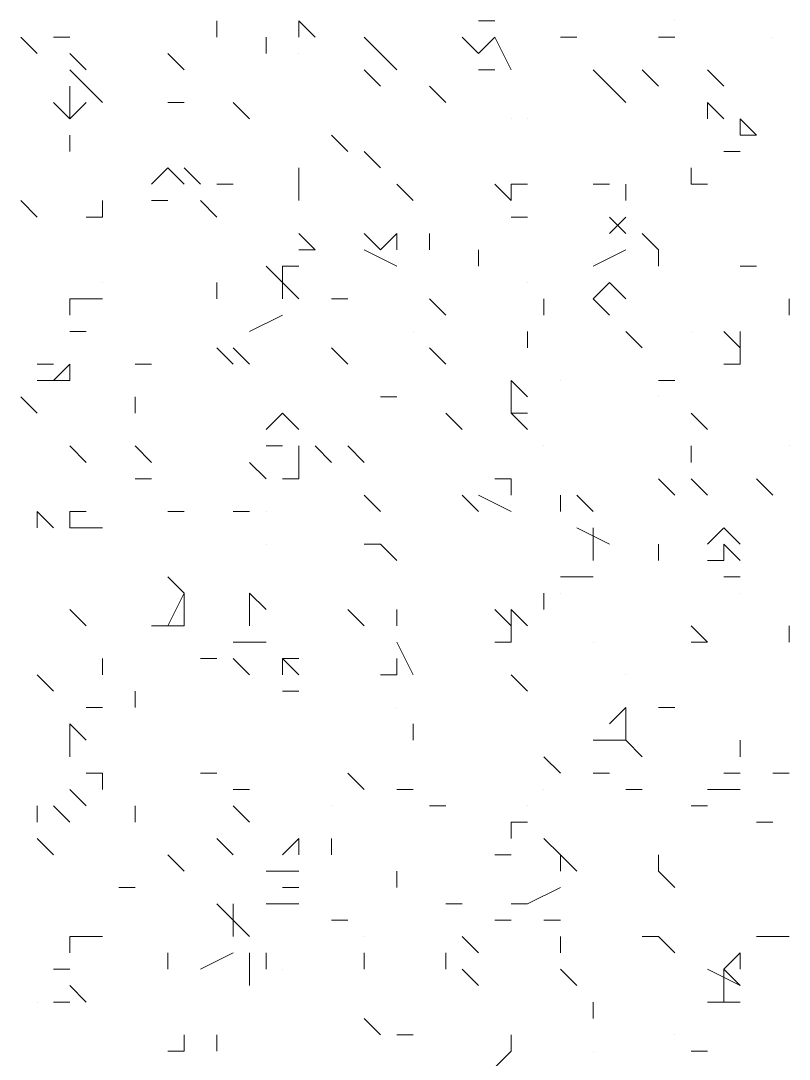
# Model space of a CAD drawing. Header units: millimetres. Extents: x 2928 to 3112, y 1220 to 1280.
# Drawn here: x 3000.8588 to 3001.0155, y 1263.2689 to 1263.4806 of the extents above; entities that cross this region are included whole.
import ezdxf

# ---------------------------------------------------------------- set-up
doc = ezdxf.new("R2010")
doc.units = ezdxf.units.MM

msp = doc.modelspace()

# ---------------------------------------------------------------- linework, layer by layer
at = {"color": 92, "linetype": 'Continuous', "lineweight": 5, "true_color": 0x00b800}
for points in [[(3000.89884, 1263.47727), (3000.89884, 1263.48061), (3000.89884, 1263.48061)], [(3000.9155, 1263.48061), (3000.91884, 1263.47727), (3000.91884, 1263.47727)], [(3000.9155, 1263.48061), (3000.9155, 1263.47727), (3000.9155, 1263.47727)], [(3000.9555, 1263.48061), (3000.95217, 1263.48061), (3000.95217, 1263.48061)], [(3000.86217, 1263.47394), (3000.85883, 1263.47727), (3000.85883, 1263.47727)], [(3000.86883, 1263.47727), (3000.8655, 1263.47727), (3000.8655, 1263.47727)], [(3000.90884, 1263.47394), (3000.90884, 1263.47727), (3000.90884, 1263.47727)], [(3000.93217, 1263.47394), (3000.92884, 1263.47727), (3000.92884, 1263.47727)], [(3000.95217, 1263.47394), (3000.94884, 1263.47727), (3000.94884, 1263.47727)], [(3000.9555, 1263.47727), (3000.95217, 1263.47394), (3000.95217, 1263.47394)], [(3000.9555, 1263.47727), (3000.95884, 1263.47061), (3000.95884, 1263.47061)], [(3000.97217, 1263.47727), (3000.96884, 1263.47727), (3000.96884, 1263.47727)], [(3000.99217, 1263.47727), (3000.98884, 1263.47727), (3000.98884, 1263.47727)], [(3000.87217, 1263.47061), (3000.86883, 1263.47394), (3000.86883, 1263.47394)], [(3000.89217, 1263.47061), (3000.88883, 1263.47394), (3000.88883, 1263.47394)], [(3000.9355, 1263.47061), (3000.93217, 1263.47394), (3000.93217, 1263.47394)], [(3000.86883, 1263.47061), (3000.8755, 1263.46394), (3000.8755, 1263.46394)], [(3000.93217, 1263.46727), (3000.92884, 1263.47061), (3000.92884, 1263.47061)], [(3000.95217, 1263.47061), (3000.9555, 1263.47061), (3000.9555, 1263.47061)], [(3000.97884, 1263.46727), (3000.9755, 1263.47061), (3000.9755, 1263.47061)], [(3000.98884, 1263.46727), (3000.9855, 1263.47061), (3000.9855, 1263.47061)], [(3001.00217, 1263.46727), (3000.99884, 1263.47061), (3000.99884, 1263.47061)], [(3000.86883, 1263.46727), (3000.86883, 1263.46394), (3000.86883, 1263.46394)], [(3000.9455, 1263.46394), (3000.94217, 1263.46727), (3000.94217, 1263.46727)], [(3000.98217, 1263.46394), (3000.97884, 1263.46727), (3000.97884, 1263.46727)], [(3000.86883, 1263.4606), (3000.8655, 1263.46394), (3000.8655, 1263.46394)], [(3000.86883, 1263.4606), (3000.87217, 1263.46394), (3000.87217, 1263.46394)], [(3000.86883, 1263.4606), (3000.86883, 1263.46394), (3000.86883, 1263.46394)], [(3000.89217, 1263.46394), (3000.88883, 1263.46394), (3000.88883, 1263.46394)], [(3000.9055, 1263.4606), (3000.90217, 1263.46394), (3000.90217, 1263.46394)], [(3000.99884, 1263.46394), (3001.00217, 1263.4606), (3001.00217, 1263.4606)], [(3000.99884, 1263.46394), (3000.99884, 1263.4606), (3000.99884, 1263.4606)], [(3001.0055, 1263.4606), (3001.00884, 1263.45727), (3001.00884, 1263.45727)], [(3001.0055, 1263.4606), (3001.0055, 1263.45727), (3001.0055, 1263.45727)], [(3000.86883, 1263.45394), (3000.86883, 1263.45727), (3000.86883, 1263.45727)], [(3000.9255, 1263.45394), (3000.92217, 1263.45727), (3000.92217, 1263.45727)], [(3001.00884, 1263.45727), (3001.0055, 1263.45727), (3001.0055, 1263.45727)], [(3000.93217, 1263.4506), (3000.92884, 1263.45394), (3000.92884, 1263.45394)], [(3001.00217, 1263.45394), (3001.0055, 1263.45394), (3001.0055, 1263.45394)], [(3001.0055, 1263.45394), (3001.00217, 1263.45394), (3001.00217, 1263.45394)], [(3000.88883, 1263.4506), (3000.8855, 1263.44727), (3000.8855, 1263.44727)], [(3000.88883, 1263.4506), (3000.89217, 1263.44727), (3000.89217, 1263.44727)], [(3000.8955, 1263.44727), (3000.89217, 1263.4506), (3000.89217, 1263.4506)], [(3000.9155, 1263.44727), (3000.9155, 1263.4506), (3000.9155, 1263.4506)], [(3000.9955, 1263.44727), (3000.9955, 1263.4506), (3000.9955, 1263.4506)], [(3000.90217, 1263.44727), (3000.89884, 1263.44727), (3000.89884, 1263.44727)], [(3000.9155, 1263.44394), (3000.9155, 1263.44727), (3000.9155, 1263.44727)], [(3000.93884, 1263.44394), (3000.9355, 1263.44727), (3000.9355, 1263.44727)], [(3000.95884, 1263.44394), (3000.9555, 1263.44727), (3000.9555, 1263.44727)], [(3000.95884, 1263.44727), (3000.96217, 1263.44727), (3000.96217, 1263.44727)], [(3000.95884, 1263.44727), (3000.95884, 1263.44394), (3000.95884, 1263.44394)], [(3000.97884, 1263.44727), (3000.9755, 1263.44727), (3000.9755, 1263.44727)], [(3000.98217, 1263.44394), (3000.98217, 1263.44727), (3000.98217, 1263.44727)], [(3000.99884, 1263.44727), (3000.9955, 1263.44727), (3000.9955, 1263.44727)], [(3000.86217, 1263.4406), (3000.85883, 1263.44394), (3000.85883, 1263.44394)], [(3000.8755, 1263.4406), (3000.8755, 1263.44394), (3000.8755, 1263.44394)], [(3000.8855, 1263.44394), (3000.88883, 1263.44394), (3000.88883, 1263.44394)], [(3000.89884, 1263.4406), (3000.8955, 1263.44394), (3000.8955, 1263.44394)], [(3000.8755, 1263.4406), (3000.87217, 1263.4406), (3000.87217, 1263.4406)], [(3000.95884, 1263.4406), (3000.96217, 1263.4406), (3000.96217, 1263.4406)], [(3000.97884, 1263.4406), (3000.98217, 1263.43727), (3000.98217, 1263.43727)], [(3000.98217, 1263.4406), (3000.97884, 1263.43727), (3000.97884, 1263.43727)], [(3000.9155, 1263.43727), (3000.91884, 1263.43394), (3000.91884, 1263.43394)], [(3000.93217, 1263.43394), (3000.92884, 1263.43727), (3000.92884, 1263.43727)], [(3000.9355, 1263.43727), (3000.93217, 1263.43394), (3000.93217, 1263.43394)], [(3000.9355, 1263.43727), (3000.9355, 1263.43394), (3000.9355, 1263.43394)], [(3000.94217, 1263.43394), (3000.94217, 1263.43727), (3000.94217, 1263.43727)], [(3000.98884, 1263.43394), (3000.9855, 1263.43727), (3000.9855, 1263.43727)], [(3000.91884, 1263.43394), (3000.9155, 1263.43394), (3000.9155, 1263.43394)], [(3000.92884, 1263.43394), (3000.9355, 1263.4306), (3000.9355, 1263.4306)], [(3000.95217, 1263.4306), (3000.95217, 1263.43394), (3000.95217, 1263.43394)], [(3000.9755, 1263.4306), (3000.98217, 1263.43394), (3000.98217, 1263.43394)], [(3000.98884, 1263.4306), (3000.98884, 1263.43394), (3000.98884, 1263.43394)], [(3000.90884, 1263.4306), (3000.9155, 1263.42394), (3000.9155, 1263.42394)], [(3000.91217, 1263.4306), (3000.9155, 1263.4306), (3000.9155, 1263.4306)], [(3000.91217, 1263.4306), (3000.91217, 1263.42394), (3000.91217, 1263.42394)], [(3001.00884, 1263.4306), (3001.0055, 1263.4306), (3001.0055, 1263.4306)], [(3000.89884, 1263.42394), (3000.89884, 1263.42727), (3000.89884, 1263.42727)], [(3000.97884, 1263.42727), (3000.9755, 1263.42394), (3000.9755, 1263.42394)], [(3000.97884, 1263.42727), (3000.98217, 1263.42394), (3000.98217, 1263.42394)], [(3000.86883, 1263.42394), (3000.8755, 1263.42394), (3000.8755, 1263.42394)], [(3000.86883, 1263.42394), (3000.86883, 1263.4206), (3000.86883, 1263.4206)], [(3000.9255, 1263.42394), (3000.92217, 1263.42394), (3000.92217, 1263.42394)], [(3000.9455, 1263.4206), (3000.94217, 1263.42394), (3000.94217, 1263.42394)], [(3000.9655, 1263.4206), (3000.9655, 1263.42394), (3000.9655, 1263.42394)], [(3000.9755, 1263.42394), (3000.97884, 1263.4206), (3000.97884, 1263.4206)], [(3001.0155, 1263.4206), (3001.0155, 1263.42394), (3001.0155, 1263.42394)], [(3000.9055, 1263.41727), (3000.91217, 1263.4206), (3000.91217, 1263.4206)], [(3000.86883, 1263.41727), (3000.87217, 1263.41727), (3000.87217, 1263.41727)], [(3000.96217, 1263.41394), (3000.96217, 1263.41727), (3000.96217, 1263.41727)], [(3000.9855, 1263.41394), (3000.98217, 1263.41727), (3000.98217, 1263.41727)], [(3001.0055, 1263.41394), (3001.00217, 1263.41727), (3001.00217, 1263.41727)], [(3001.0055, 1263.41727), (3001.0055, 1263.41394), (3001.0055, 1263.41394)], [(3001.0055, 1263.41727), (3001.0055, 1263.4106), (3001.0055, 1263.4106)], [(3000.90217, 1263.4106), (3000.89884, 1263.41394), (3000.89884, 1263.41394)], [(3000.9055, 1263.4106), (3000.90217, 1263.41394), (3000.90217, 1263.41394)], [(3000.9255, 1263.4106), (3000.92217, 1263.41394), (3000.92217, 1263.41394)], [(3000.9255, 1263.4106), (3000.92217, 1263.41394), (3000.92217, 1263.41394)], [(3000.9455, 1263.4106), (3000.94217, 1263.41394), (3000.94217, 1263.41394)], [(3000.8655, 1263.4106), (3000.86217, 1263.4106), (3000.86217, 1263.4106)], [(3000.86883, 1263.4106), (3000.8655, 1263.40727), (3000.8655, 1263.40727)], [(3000.86883, 1263.4106), (3000.86883, 1263.40727), (3000.86883, 1263.40727)], [(3000.8855, 1263.4106), (3000.88217, 1263.4106), (3000.88217, 1263.4106)], [(3001.00217, 1263.4106), (3001.0055, 1263.4106), (3001.0055, 1263.4106)], [(3000.86217, 1263.40727), (3000.86883, 1263.40727), (3000.86883, 1263.40727)], [(3000.95884, 1263.40727), (3000.96217, 1263.40394), (3000.96217, 1263.40394)], [(3000.95884, 1263.40727), (3000.95884, 1263.4006), (3000.95884, 1263.4006)], [(3000.99217, 1263.40727), (3000.98884, 1263.40727), (3000.98884, 1263.40727)], [(3000.86217, 1263.4006), (3000.85883, 1263.40394), (3000.85883, 1263.40394)], [(3000.88217, 1263.4006), (3000.88217, 1263.40394), (3000.88217, 1263.40394)], [(3000.9355, 1263.40394), (3000.93217, 1263.40394), (3000.93217, 1263.40394)], [(3000.91217, 1263.4006), (3000.90884, 1263.39727), (3000.90884, 1263.39727)], [(3000.91217, 1263.4006), (3000.9155, 1263.39727), (3000.9155, 1263.39727)], [(3000.94884, 1263.39727), (3000.9455, 1263.4006), (3000.9455, 1263.4006)], [(3000.95884, 1263.4006), (3000.96217, 1263.4006), (3000.96217, 1263.4006)], [(3000.96217, 1263.39727), (3000.95884, 1263.4006), (3000.95884, 1263.4006)], [(3000.99884, 1263.39727), (3000.9955, 1263.4006), (3000.9955, 1263.4006)], [(3000.87217, 1263.3906), (3000.86883, 1263.39394), (3000.86883, 1263.39394)], [(3000.8855, 1263.3906), (3000.88217, 1263.39394), (3000.88217, 1263.39394)], [(3000.90884, 1263.39394), (3000.91217, 1263.39394), (3000.91217, 1263.39394)], [(3000.9155, 1263.39394), (3000.9155, 1263.3906), (3000.9155, 1263.3906)], [(3000.9155, 1263.39394), (3000.9155, 1263.38727), (3000.9155, 1263.38727)], [(3000.92217, 1263.3906), (3000.91884, 1263.39394), (3000.91884, 1263.39394)], [(3000.92884, 1263.3906), (3000.9255, 1263.39394), (3000.9255, 1263.39394)], [(3000.9955, 1263.3906), (3000.9955, 1263.39394), (3000.9955, 1263.39394)], [(3000.90884, 1263.38727), (3000.9055, 1263.3906), (3000.9055, 1263.3906)], [(3000.8855, 1263.38727), (3000.88217, 1263.38727), (3000.88217, 1263.38727)], [(3000.91217, 1263.38727), (3000.9155, 1263.38727), (3000.9155, 1263.38727)], [(3000.95884, 1263.38727), (3000.9555, 1263.38727), (3000.9555, 1263.38727)], [(3000.95884, 1263.38727), (3000.95884, 1263.38394), (3000.95884, 1263.38394)], [(3000.99217, 1263.38394), (3000.98884, 1263.38727), (3000.98884, 1263.38727)], [(3000.99884, 1263.38394), (3000.9955, 1263.38727), (3000.9955, 1263.38727)], [(3001.01217, 1263.38394), (3001.00884, 1263.38727), (3001.00884, 1263.38727)], [(3000.93217, 1263.3806), (3000.92884, 1263.38394), (3000.92884, 1263.38394)], [(3000.95217, 1263.3806), (3000.94884, 1263.38394), (3000.94884, 1263.38394)], [(3000.95217, 1263.3806), (3000.94884, 1263.38394), (3000.94884, 1263.38394)], [(3000.95217, 1263.38394), (3000.95884, 1263.3806), (3000.95884, 1263.3806)], [(3000.96884, 1263.3806), (3000.96884, 1263.38394), (3000.96884, 1263.38394)], [(3000.9755, 1263.3806), (3000.97217, 1263.38394), (3000.97217, 1263.38394)], [(3000.8655, 1263.37727), (3000.86217, 1263.3806), (3000.86217, 1263.3806)], [(3000.86217, 1263.37727), (3000.86217, 1263.3806), (3000.86217, 1263.3806)], [(3000.86883, 1263.3806), (3000.87217, 1263.3806), (3000.87217, 1263.3806)], [(3000.86883, 1263.3806), (3000.86883, 1263.37727), (3000.86883, 1263.37727)], [(3000.89217, 1263.3806), (3000.88883, 1263.3806), (3000.88883, 1263.3806)], [(3000.9055, 1263.3806), (3000.90217, 1263.3806), (3000.90217, 1263.3806)], [(3000.86883, 1263.37727), (3000.87217, 1263.37727), (3000.87217, 1263.37727)], [(3000.8755, 1263.37727), (3000.87217, 1263.37727), (3000.87217, 1263.37727)], [(3000.97217, 1263.37727), (3000.97884, 1263.37394), (3000.97884, 1263.37394)], [(3000.9755, 1263.37727), (3000.9755, 1263.3706), (3000.9755, 1263.3706)], [(3001.00217, 1263.37727), (3000.99884, 1263.37394), (3000.99884, 1263.37394)], [(3001.00217, 1263.37727), (3001.0055, 1263.37394), (3001.0055, 1263.37394)], [(3000.93217, 1263.37394), (3000.92884, 1263.37394), (3000.92884, 1263.37394)], [(3000.9355, 1263.3706), (3000.93217, 1263.37394), (3000.93217, 1263.37394)], [(3000.98884, 1263.3706), (3000.98884, 1263.37394), (3000.98884, 1263.37394)], [(3001.00217, 1263.37394), (3001.0055, 1263.3706), (3001.0055, 1263.3706)], [(3001.00217, 1263.37394), (3001.00217, 1263.3706), (3001.00217, 1263.3706)], [(3000.99884, 1263.3706), (3001.00217, 1263.3706), (3001.00217, 1263.3706)], [(3000.89217, 1263.36394), (3000.88883, 1263.36727), (3000.88883, 1263.36727)], [(3000.96884, 1263.36727), (3000.9755, 1263.36727), (3000.9755, 1263.36727)], [(3001.00217, 1263.36727), (3001.0055, 1263.36727), (3001.0055, 1263.36727)], [(3000.89217, 1263.36394), (3000.88883, 1263.35727), (3000.88883, 1263.35727)], [(3000.89217, 1263.36394), (3000.89217, 1263.35727), (3000.89217, 1263.35727)], [(3000.9055, 1263.36394), (3000.90884, 1263.3606), (3000.90884, 1263.3606)], [(3000.9055, 1263.36394), (3000.9055, 1263.35727), (3000.9055, 1263.35727)], [(3000.9655, 1263.3606), (3000.9655, 1263.36394), (3000.9655, 1263.36394)], [(3000.87217, 1263.35727), (3000.86883, 1263.3606), (3000.86883, 1263.3606)], [(3000.92884, 1263.35727), (3000.9255, 1263.3606), (3000.9255, 1263.3606)], [(3000.9355, 1263.35727), (3000.9355, 1263.3606), (3000.9355, 1263.3606)], [(3000.95884, 1263.35727), (3000.9555, 1263.3606), (3000.9555, 1263.3606)], [(3000.95884, 1263.3606), (3000.96217, 1263.35727), (3000.96217, 1263.35727)], [(3000.95884, 1263.3606), (3000.95884, 1263.35727), (3000.95884, 1263.35727)], [(3000.8855, 1263.35727), (3000.89217, 1263.35727), (3000.89217, 1263.35727)], [(3000.95884, 1263.35394), (3000.95884, 1263.35727), (3000.95884, 1263.35727)], [(3000.99884, 1263.35394), (3000.9955, 1263.35727), (3000.9955, 1263.35727)], [(3001.0155, 1263.35394), (3001.0155, 1263.35727), (3001.0155, 1263.35727)], [(3000.90217, 1263.35394), (3000.90884, 1263.35394), (3000.90884, 1263.35394)], [(3000.9355, 1263.35394), (3000.93884, 1263.34727), (3000.93884, 1263.34727)], [(3000.95884, 1263.35394), (3000.9555, 1263.35394), (3000.9555, 1263.35394)], [(3000.99884, 1263.35394), (3000.9955, 1263.35394), (3000.9955, 1263.35394)], [(3000.8755, 1263.34727), (3000.8755, 1263.3506), (3000.8755, 1263.3506)], [(3000.89884, 1263.3506), (3000.8955, 1263.3506), (3000.8955, 1263.3506)], [(3000.9055, 1263.34727), (3000.90217, 1263.3506), (3000.90217, 1263.3506)], [(3000.91217, 1263.3506), (3000.9155, 1263.34727), (3000.9155, 1263.34727)], [(3000.91217, 1263.3506), (3000.91217, 1263.34727), (3000.91217, 1263.34727)], [(3000.9155, 1263.3506), (3000.91217, 1263.3506), (3000.91217, 1263.3506)], [(3000.9355, 1263.3506), (3000.9355, 1263.34727), (3000.9355, 1263.34727)], [(3000.8655, 1263.34394), (3000.86217, 1263.34727), (3000.86217, 1263.34727)], [(3000.93217, 1263.34727), (3000.9355, 1263.34727), (3000.9355, 1263.34727)], [(3000.96217, 1263.34394), (3000.95884, 1263.34727), (3000.95884, 1263.34727)], [(3000.88217, 1263.3406), (3000.88217, 1263.34394), (3000.88217, 1263.34394)], [(3000.91217, 1263.34394), (3000.9155, 1263.34394), (3000.9155, 1263.34394)], [(3000.8755, 1263.3406), (3000.87217, 1263.3406), (3000.87217, 1263.3406)], [(3000.98217, 1263.3406), (3000.97884, 1263.33727), (3000.97884, 1263.33727)], [(3000.98217, 1263.3406), (3000.98217, 1263.33394), (3000.98217, 1263.33394)], [(3000.99217, 1263.3406), (3000.98884, 1263.3406), (3000.98884, 1263.3406)], [(3000.86883, 1263.33727), (3000.87217, 1263.33394), (3000.87217, 1263.33394)], [(3000.86883, 1263.33727), (3000.86883, 1263.33394), (3000.86883, 1263.33394)], [(3000.93884, 1263.33394), (3000.93884, 1263.33727), (3000.93884, 1263.33727)], [(3000.86883, 1263.3306), (3000.86883, 1263.33394), (3000.86883, 1263.33394)], [(3000.9755, 1263.33394), (3000.98217, 1263.33394), (3000.98217, 1263.33394)], [(3000.9855, 1263.3306), (3000.98217, 1263.33394), (3000.98217, 1263.33394)], [(3001.0055, 1263.3306), (3001.0055, 1263.33394), (3001.0055, 1263.33394)], [(3000.96884, 1263.32727), (3000.9655, 1263.3306), (3000.9655, 1263.3306)], [(3000.8755, 1263.32727), (3000.87217, 1263.32727), (3000.87217, 1263.32727)], [(3000.8755, 1263.32394), (3000.8755, 1263.32727), (3000.8755, 1263.32727)], [(3000.89884, 1263.32727), (3000.8955, 1263.32727), (3000.8955, 1263.32727)], [(3000.92884, 1263.32394), (3000.9255, 1263.32727), (3000.9255, 1263.32727)], [(3000.97884, 1263.32727), (3000.9755, 1263.32727), (3000.9755, 1263.32727)], [(3001.00217, 1263.32727), (3001.0055, 1263.32727), (3001.0055, 1263.32727)], [(3001.0155, 1263.32727), (3001.01217, 1263.32727), (3001.01217, 1263.32727)], [(3000.86883, 1263.32394), (3000.87217, 1263.3206), (3000.87217, 1263.3206)], [(3000.9055, 1263.32394), (3000.90217, 1263.32394), (3000.90217, 1263.32394)], [(3000.93884, 1263.32394), (3000.9355, 1263.32394), (3000.9355, 1263.32394)], [(3000.9855, 1263.32394), (3000.98217, 1263.32394), (3000.98217, 1263.32394)], [(3000.99884, 1263.32394), (3001.0055, 1263.32394), (3001.0055, 1263.32394)], [(3001.0055, 1263.32394), (3001.00217, 1263.32394), (3001.00217, 1263.32394)], [(3000.86217, 1263.31727), (3000.86217, 1263.3206), (3000.86217, 1263.3206)], [(3000.8655, 1263.3206), (3000.86883, 1263.31727), (3000.86883, 1263.31727)], [(3000.88217, 1263.31727), (3000.88217, 1263.3206), (3000.88217, 1263.3206)], [(3000.9055, 1263.31727), (3000.90217, 1263.3206), (3000.90217, 1263.3206)], [(3000.9455, 1263.3206), (3000.94217, 1263.3206), (3000.94217, 1263.3206)], [(3000.99884, 1263.3206), (3000.9955, 1263.3206), (3000.9955, 1263.3206)], [(3000.95884, 1263.31727), (3000.96217, 1263.31727), (3000.96217, 1263.31727)], [(3000.95884, 1263.31727), (3000.95884, 1263.31394), (3000.95884, 1263.31394)], [(3001.01217, 1263.31727), (3001.00884, 1263.31727), (3001.00884, 1263.31727)], [(3000.8655, 1263.3106), (3000.86217, 1263.31394), (3000.86217, 1263.31394)], [(3000.90217, 1263.3106), (3000.89884, 1263.31394), (3000.89884, 1263.31394)], [(3000.9155, 1263.31394), (3000.91217, 1263.3106), (3000.91217, 1263.3106)], [(3000.9155, 1263.31394), (3000.9155, 1263.3106), (3000.9155, 1263.3106)], [(3000.92217, 1263.3106), (3000.92217, 1263.31394), (3000.92217, 1263.31394)], [(3000.96884, 1263.3106), (3000.9655, 1263.31394), (3000.9655, 1263.31394)], [(3000.89217, 1263.30727), (3000.88883, 1263.3106), (3000.88883, 1263.3106)], [(3000.9555, 1263.3106), (3000.95884, 1263.3106), (3000.95884, 1263.3106)], [(3000.96884, 1263.3106), (3000.97217, 1263.30727), (3000.97217, 1263.30727)], [(3000.96884, 1263.3106), (3000.96884, 1263.30727), (3000.96884, 1263.30727)], [(3000.98884, 1263.30727), (3000.98884, 1263.3106), (3000.98884, 1263.3106)], [(3000.90884, 1263.30727), (3000.9155, 1263.30727), (3000.9155, 1263.30727)], [(3000.9355, 1263.30394), (3000.9355, 1263.30727), (3000.9355, 1263.30727)], [(3000.99217, 1263.30394), (3000.98884, 1263.30727), (3000.98884, 1263.30727)], [(3000.88217, 1263.30394), (3000.87883, 1263.30394), (3000.87883, 1263.30394)], [(3000.91217, 1263.30394), (3000.9155, 1263.30394), (3000.9155, 1263.30394)], [(3000.96217, 1263.3006), (3000.96884, 1263.30394), (3000.96884, 1263.30394)], [(3000.89884, 1263.3006), (3000.9055, 1263.29394), (3000.9055, 1263.29394)], [(3000.90217, 1263.3006), (3000.90217, 1263.29394), (3000.90217, 1263.29394)], [(3000.90884, 1263.3006), (3000.9155, 1263.3006), (3000.9155, 1263.3006)], [(3000.94884, 1263.3006), (3000.9455, 1263.3006), (3000.9455, 1263.3006)], [(3000.95884, 1263.3006), (3000.96217, 1263.3006), (3000.96217, 1263.3006)], [(3000.9255, 1263.29727), (3000.92217, 1263.29727), (3000.92217, 1263.29727)], [(3000.9555, 1263.29727), (3000.95884, 1263.29727), (3000.95884, 1263.29727)], [(3000.96884, 1263.29727), (3000.9655, 1263.29727), (3000.9655, 1263.29727)], [(3000.86883, 1263.29394), (3000.87217, 1263.29394), (3000.87217, 1263.29394)], [(3000.86883, 1263.29394), (3000.86883, 1263.2906), (3000.86883, 1263.2906)], [(3000.8755, 1263.29394), (3000.87217, 1263.29394), (3000.87217, 1263.29394)], [(3000.95217, 1263.2906), (3000.94884, 1263.29394), (3000.94884, 1263.29394)], [(3000.96884, 1263.2906), (3000.96884, 1263.29394), (3000.96884, 1263.29394)], [(3000.98884, 1263.29394), (3000.9855, 1263.29394), (3000.9855, 1263.29394)], [(3000.99217, 1263.2906), (3000.98884, 1263.29394), (3000.98884, 1263.29394)], [(3001.01217, 1263.29394), (3001.00884, 1263.29394), (3001.00884, 1263.29394)], [(3001.0155, 1263.29394), (3001.01217, 1263.29394), (3001.01217, 1263.29394)], [(3000.88883, 1263.28727), (3000.88883, 1263.2906), (3000.88883, 1263.2906)], [(3000.8955, 1263.28727), (3000.90217, 1263.2906), (3000.90217, 1263.2906)], [(3000.9055, 1263.28727), (3000.9055, 1263.2906), (3000.9055, 1263.2906)], [(3000.90884, 1263.28727), (3000.90884, 1263.2906), (3000.90884, 1263.2906)], [(3000.92884, 1263.28727), (3000.92884, 1263.2906), (3000.92884, 1263.2906)], [(3000.9455, 1263.28727), (3000.9455, 1263.2906), (3000.9455, 1263.2906)], [(3001.0055, 1263.2906), (3001.00217, 1263.28727), (3001.00217, 1263.28727)], [(3001.0055, 1263.2906), (3001.0055, 1263.28727), (3001.0055, 1263.28727)], [(3000.8655, 1263.28727), (3000.86883, 1263.28727), (3000.86883, 1263.28727)], [(3000.9055, 1263.28394), (3000.9055, 1263.28727), (3000.9055, 1263.28727)], [(3000.95217, 1263.28394), (3000.94884, 1263.28727), (3000.94884, 1263.28727)], [(3000.97217, 1263.28394), (3000.96884, 1263.28727), (3000.96884, 1263.28727)], [(3000.99884, 1263.28727), (3001.0055, 1263.28394), (3001.0055, 1263.28394)], [(3001.00217, 1263.28727), (3001.0055, 1263.28394), (3001.0055, 1263.28394)], [(3001.00217, 1263.28727), (3001.00217, 1263.2806), (3001.00217, 1263.2806)], [(3000.87217, 1263.2806), (3000.86883, 1263.28394), (3000.86883, 1263.28394)], [(3000.86883, 1263.2806), (3000.8655, 1263.2806), (3000.8655, 1263.2806)], [(3000.9755, 1263.27727), (3000.9755, 1263.2806), (3000.9755, 1263.2806)], [(3000.99884, 1263.2806), (3001.0055, 1263.2806), (3001.0055, 1263.2806)], [(3000.93217, 1263.27394), (3000.92884, 1263.27727), (3000.92884, 1263.27727)], [(3000.89217, 1263.27394), (3000.89217, 1263.2706), (3000.89217, 1263.2706)], [(3000.89884, 1263.2706), (3000.89884, 1263.27394), (3000.89884, 1263.27394)], [(3000.93884, 1263.27394), (3000.9355, 1263.27394), (3000.9355, 1263.27394)], [(3000.95884, 1263.27394), (3000.95884, 1263.2706), (3000.95884, 1263.2706)], [(3000.95884, 1263.27394), (3000.95884, 1263.2706), (3000.95884, 1263.2706)], [(3000.88883, 1263.2706), (3000.89217, 1263.2706), (3000.89217, 1263.2706)], [(3000.9555, 1263.26727), (3000.95884, 1263.2706), (3000.95884, 1263.2706)], [(3000.99884, 1263.2706), (3000.9955, 1263.2706), (3000.9955, 1263.2706)]]:
    msp.add_lwpolyline(points, dxfattribs=at)
for points in [[(3000.99217, 1263.48061), (3000.99217, 1263.48061)], [(3001.01217, 1263.47727), (3001.01217, 1263.47727)], [(3000.9155, 1263.47394), (3000.9155, 1263.47394)], [(3000.95884, 1263.4606), (3000.95884, 1263.4606)], [(3000.96217, 1263.4606), (3000.96217, 1263.4606)], [(3000.99884, 1263.4606), (3000.99884, 1263.4606)], [(3000.9155, 1263.43394), (3000.9155, 1263.43394)], [(3000.8755, 1263.42727), (3000.8755, 1263.42727)], [(3000.91217, 1263.42727), (3000.91217, 1263.42727)], [(3000.96217, 1263.42727), (3000.96217, 1263.42727)], [(3000.86883, 1263.42394), (3000.86883, 1263.42394)], [(3000.93884, 1263.41727), (3000.93884, 1263.41727)], [(3000.9955, 1263.41727), (3000.9955, 1263.41727)], [(3000.86217, 1263.4106), (3000.86217, 1263.4106)], [(3000.86217, 1263.4106), (3000.86217, 1263.4106)], [(3000.96884, 1263.40727), (3000.96884, 1263.40727)], [(3000.98884, 1263.40394), (3000.98884, 1263.40394)], [(3000.9655, 1263.39394), (3000.9655, 1263.39394)], [(3001.0155, 1263.39394), (3001.0155, 1263.39394)], [(3000.86883, 1263.3806), (3000.86883, 1263.3806)], [(3000.90884, 1263.3806), (3000.90884, 1263.3806)], [(3000.90884, 1263.37394), (3000.90884, 1263.37394)], [(3000.99884, 1263.3706), (3000.99884, 1263.3706)], [(3000.96884, 1263.36394), (3000.96884, 1263.36394)], [(3001.0055, 1263.36394), (3001.0055, 1263.36394)], [(3000.89217, 1263.35727), (3000.89217, 1263.35727)], [(3000.92884, 1263.35727), (3000.92884, 1263.35727)], [(3000.9355, 1263.35394), (3000.9355, 1263.35394)], [(3000.9755, 1263.35394), (3000.9755, 1263.35394)], [(3000.9155, 1263.3506), (3000.9155, 1263.3506)], [(3000.95884, 1263.34727), (3000.95884, 1263.34727)], [(3000.98217, 1263.34727), (3000.98217, 1263.34727)], [(3000.9355, 1263.3406), (3000.9355, 1263.3406)], [(3001.00217, 1263.32727), (3001.00217, 1263.32727)], [(3000.86883, 1263.32394), (3000.86883, 1263.32394)], [(3000.9655, 1263.32394), (3000.9655, 1263.32394)], [(3000.92217, 1263.3206), (3000.92217, 1263.3206)], [(3000.96217, 1263.3206), (3000.96217, 1263.3206)], [(3000.86217, 1263.31727), (3000.86217, 1263.31727)], [(3000.9055, 1263.31727), (3000.9055, 1263.31727)], [(3000.91217, 1263.30394), (3000.91217, 1263.30394)], [(3000.95884, 1263.3006), (3000.95884, 1263.3006)], [(3000.92884, 1263.29394), (3000.92884, 1263.29394)], [(3000.86883, 1263.28727), (3000.86883, 1263.28727)], [(3000.91217, 1263.28727), (3000.91217, 1263.28727)], [(3000.99884, 1263.28727), (3000.99884, 1263.28727)], [(3000.86217, 1263.2806), (3000.86217, 1263.2806)], [(3000.89217, 1263.27394), (3000.89217, 1263.27394)], [(3000.99217, 1263.27394), (3000.99217, 1263.27394)], [(3000.9755, 1263.2706), (3000.9755, 1263.2706)]]:
    msp.add_lwpolyline(points, close=True, dxfattribs=at)

doc.saveas('drawing.dxf')
